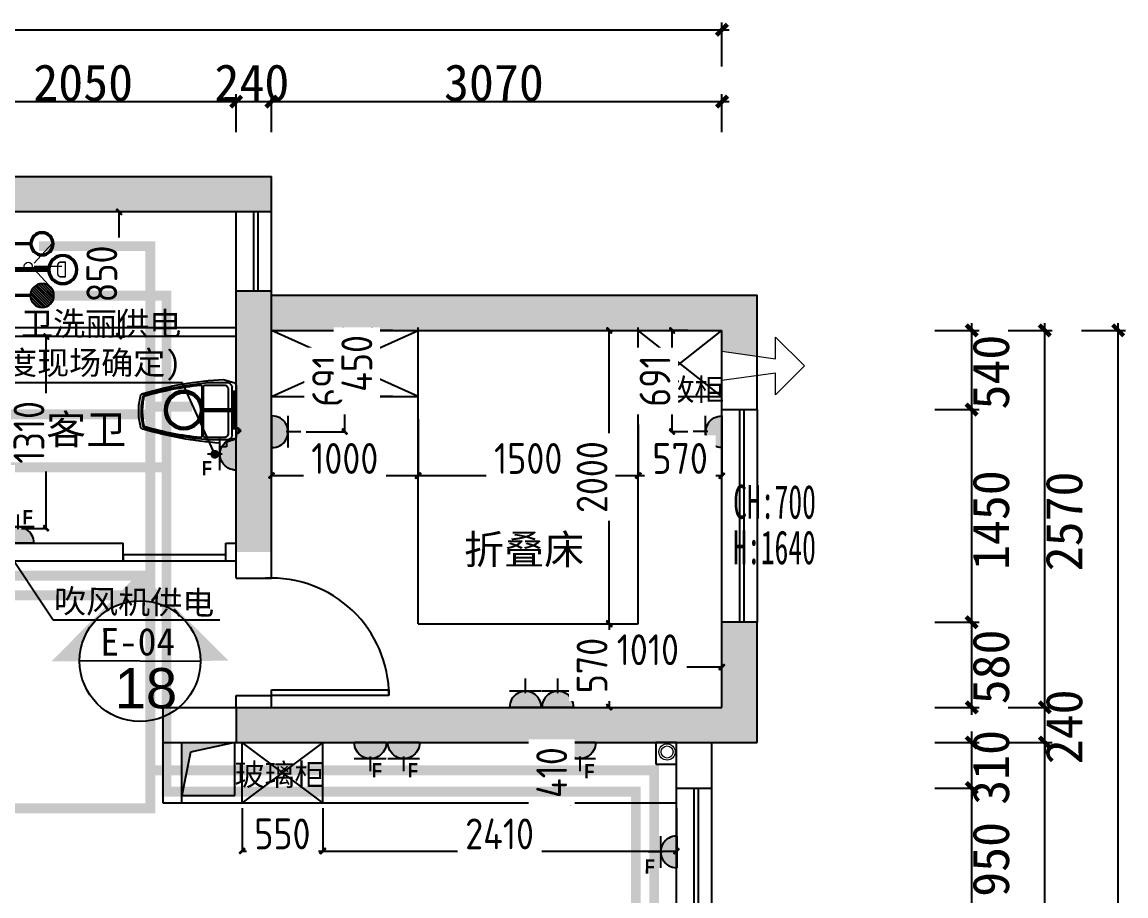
# Model space of a CAD drawing. Extents: x -74236 to 286982, y -14633 to 132816.
# Drawn here: x 123466 to 130988, y 110259 to 116217 of the extents above; entities that cross this region are included whole.
import ezdxf
from ezdxf.enums import TextEntityAlignment as Align

# ---------------------------------------------------------------- set-up
doc = ezdxf.new("R2010")
doc.units = 0
doc.header["$LTSCALE"] = 10
doc.header["$MEASUREMENT"] = 0
doc.header["$PDSIZE"] = 5
doc.linetypes.add('ACAD_ISO03W100', pattern=[30, 12, -18])
doc.linetypes.add('AUDIT_I_120326220249-0', pattern=[0.375, 0.25, -0.125])
for name, color, linetype in [('0内标注', 250, 'Continuous'), ('1活动家具', 4, 'Continuous'), ('4立面索引图', 2, 'Continuous'), ('8强弱电布置', 3, 'Continuous'), ('9给排水管线', 3, 'Continuous'), ('图框', 4, 'Continuous'), ('家具尺寸', 7, 'Continuous')]:
    doc.layers.add(name, color=color, linetype=linetype)
doc.layers.add('细线', color=251, linetype='Continuous', lineweight=9)
doc.styles.add('pw50', font='simhei.ttf', dxfattribs={"height": 100})
doc.styles.add('ROMANS', font='romans.shx', dxfattribs={"width": 0.7, "bigfont": 'hzdxf.shx'})
doc.styles.get("Standard").update_dxf_attribs({"font": 'gbenor.shx', "bigfont": 'gbcbig.shx'})
doc.styles.add('STYLE1', font='swisscbo.ttf')
doc.styles.add('仿宋', font='', dxfattribs={"width": 0.6, "height": 240})
doc.styles.add('宋体', font='')
doc.styles.get('仿宋').set_extended_font_data('SimSun')
doc.styles.get('宋体').set_extended_font_data('SimSun')
doc.dimstyles.new('TZ1-1', dxfattribs={"dimscale": 60, "dimtxt": 1.5, "dimasz": 1.5, "dimexe": 2, "dimexo": 1, "dimgap": 1, "dimtad": 1, "dimdec": 0, "dimrnd": 0.7, "dimzin": 0, "dimdsep": 46, "dimtxsty": 'ROMANS', "dimblk": 'ARCHTICK', "dimcen": 0, "dimdle": 2, "dimclrd": 250, "dimclre": 9, "dimclrt": 1, "dimadec": 0, "dimazin": 0, "dimtfac": 1, "dimtdec": 0, "dimtix": 1, "dimtmove": 2, "dimatfit": 3, "dimldrblk": 'DOT', "dimfxl": 1, "dimtolj": 1, "dimtzin": 0, "dimarcsym": 0})
doc.dimstyles.new('wl20', dxfattribs={"dimscale": 60, "dimtxt": 1.8, "dimasz": 0.03, "dimexe": 0, "dimexo": 0.625, "dimgap": 0.2, "dimtad": 1, "dimdec": 0, "dimrnd": 0.05, "dimdsep": 46, "dimtxsty": 'Standard', "dimblk": 'BZ', "dimcen": 0.06, "dimclrd": 127, "dimclre": 127, "dimclrt": 1, "dimadec": 0, "dimazin": 0, "dimtfac": 1, "dimtdec": 0, "dimtix": 1, "dimtmove": 2, "dimatfit": 3, "dimldrblk": 'jt', "dimfxl": 1, "dimtvp": 1, "dimtfill": 1, "dimtolj": 1, "dimtzin": 0, "dimarcsym": 0})

# ---------------------------------------------------------------- blocks, each defined once
blk = doc.blocks.new('_Dot')
at = {"color": 0, "linetype": 'ByBlock', "lineweight": -2}
blk.add_line((-0.5, 0), (-1, 0), dxfattribs=at)
at = {"color": 0, "linetype": 'ByBlock', "const_width": 0.5}
blk.add_lwpolyline([(-0.25, 0, 1), (0.25, 0, 1)], format="xyb", close=True, dxfattribs=at)
blk = doc.blocks.new('fdgfsz')
for points in [[(149582.2, 99117.6), (147172.2, 99117.6), (147172.2, 98877.6), (149342.2, 98877.6), (149582.2, 98877.6)], [(152892.2, 96077.6), (152652.2, 96077.6), (152652.2, 95497.6), (149342.2, 95497.6), (149342.2, 95257.6), (152892.2, 95257.6)], [(149332.2, 95257.6), (148972.2, 95257.6), (148972.2, 94897.6), (149030.8, 95191.8)]]:
    blk.add_hatch(color=8).paths.add_polyline_path(points)
h = blk.add_hatch(color=8)
h.paths.add_polyline_path([(149582.2, 98337.6), (149342.2, 98337.6), (149342.2, 96557.6), (149582.2, 96557.6)])
h.paths.add_polyline_path([(152892.2, 98307.6), (149582.2, 98307.6), (149582.2, 98067.6), (152652.2, 98067.6), (152652.2, 97925.2), (152892.2, 97891)])
at = {"color": 8}
for p, q in [((141832.2, 100117.6), (152702.2, 100117.6)), ((152652.2, 99867.6), (152652.2, 100167.6)), ((149342.2, 99419.9), (149342.2, 99677.7)), ((149342.2, 99419.9), (149342.2, 99677.7)), ((149582.2, 99419.9), (149582.2, 99677.7)), ((149582.2, 99419.9), (149582.2, 99677.7)), ((152652.2, 99419.9), (152652.2, 99677.7)), ((147242.2, 99627.7), (149392.2, 99627.7)), ((149342.2, 99627.7), (149267.2, 99627.7)), ((149342.2, 99627.7), (149582.2, 99627.7)), ((149532.2, 99627.7), (152702.2, 99627.7)), ((149582.2, 99627.7), (149657.2, 99627.7)), ((141642.2, 99117.6), (149582.2, 99117.6)), ((149582.2, 96377.6), (149582.2, 99117.6)), ((141882.2, 98877.6), (149342.2, 98877.6)), ((149342.2, 96377.6), (149342.2, 98877.6)), ((149342.2, 98877.6), (149582.2, 98877.6)), ((149462.2, 98337.6), (149462.2, 98877.6)), ((149492.2, 98337.6), (149492.2, 98877.6)), ((149342.2, 98337.6), (149582.2, 98337.6)), ((149582.2, 98307.6), (152892.2, 98307.6)), ((152892.2, 97527.6), (152892.2, 98307.6)), ((154353.7, 97477.6), (154353.7, 98117.6)), ((154852.2, 95447.6), (154852.2, 98117.6)), ((155352.2, 89647.6), (155352.2, 98117.6)), ((149582.2, 98067.6), (152652.2, 98067.6)), ((152652.2, 95497.6), (152652.2, 98067.6)), ((154103.7, 98067.6), (154403.7, 98067.6)), ((154602.2, 98067.6), (154902.2, 98067.6)), ((155102.2, 98067.6), (155402.2, 98067.6)), ((154353.7, 96027.6), (154353.7, 97577.6)), ((152652.2, 97527.6), (152892.2, 97527.6)), ((152772.2, 97527.6), (152772.2, 96077.6)), ((152802.2, 97527.6), (152802.2, 96077.6)), ((152892.2, 97527.6), (152892.2, 96077.6)), ((154103.7, 97527.6), (154403.7, 97527.6)), ((154103.7, 97527.6), (154403.7, 97527.6)), ((147542.2, 96617.6), (148572.2, 96617.6)), ((148572.2, 96497.6), (148572.2, 96617.6)), ((149272.2, 96497.6), (149272.2, 96617.6)), ((149272.2, 96617.6), (149342.2, 96617.6)), ((147682.2, 96497.6), (148572.2, 96497.6)), ((149272.2, 96497.6), (149342.2, 96497.6)), ((149342.2, 96377.6), (149582.2, 96377.6)), ((154353.7, 95447.6), (154353.7, 96127.6)), ((152892.2, 96077.6), (152652.2, 96077.6)), ((152892.2, 95257.6), (152892.2, 96077.6)), ((154103.7, 96077.6), (154403.7, 96077.6)), ((154103.7, 96077.6), (154403.7, 96077.6)), ((149342.2, 95577.6), (149582.2, 95577.6)), ((149342.2, 95497.6), (149342.2, 95577.6)), ((149582.2, 95497.6), (149582.2, 95577.6)), ((154852.2, 95497.6), (154852.2, 95572.6)), ((148842.2, 95497.6), (152652.2, 95497.6)), ((148842.2, 95497.6), (148842.2, 94847.6)), ((149342.2, 95497.6), (149342.2, 95257.6)), ((154103.7, 95497.6), (154403.7, 95497.6)), ((154602.2, 95497.6), (154902.2, 95497.6)), ((154602.2, 95497.6), (154902.2, 95497.6)), ((154852.2, 95257.6), (154852.2, 95497.6)), ((154353.7, 95257.6), (154353.7, 95332.6)), ((154852.2, 91247.6), (154852.2, 95307.6)), ((148842.2, 95257.6), (152892.2, 95257.6)), ((148972.2, 94847.6), (148972.2, 95257.6)), ((149332.2, 95257.6), (149030.8, 95191.8)), ((149332.2, 94897.6), (149332.2, 95257.6)), ((149382.2, 94847.6), (149382.2, 95257.6)), ((152342.2, 95257.6), (152202, 95257.6)), ((152202, 95257.6), (152202, 95110.8)), ((152342.2, 93197.6), (152342.2, 95257.6)), ((152342.2, 95110.8), (152342.2, 95257.6)), ((152582.2, 93197.6), (152582.2, 95257.6)), ((154103.7, 95257.6), (154403.7, 95257.6)), ((154353.7, 94947.6), (154353.7, 95257.6)), ((154602.2, 95257.6), (154902.2, 95257.6)), ((154602.2, 95257.6), (154902.2, 95257.6)), ((154852.2, 95257.6), (154852.2, 95182.6)), ((149030.8, 95191.8), (148972.2, 94897.6)), ((152202, 95110.8), (152342.2, 95110.8)), ((154353.7, 93947.6), (154353.7, 94997.6)), ((152342.2, 94947.6), (152582.2, 94947.6)), ((152462.2, 93997.6), (152462.2, 94947.6)), ((152492.2, 93997.6), (152492.2, 94947.6)), ((154103.7, 94947.6), (154403.7, 94947.6)), ((154103.7, 94947.6), (154403.7, 94947.6)), ((154353.7, 94947.6), (154353.7, 94872.6)), ((148842.2, 94847.6), (149382.2, 94847.6)), ((148972.2, 94897.6), (149332.2, 94897.6))]:
    blk.add_line(p, q, dxfattribs=at)
at = {"color": 8, "lineweight": 5}
for p, q in [((153017.5, 97873.2), (153017.5, 98021.2)), ((153017.5, 98021.2), (153213.6, 97825.2)), ((152652.2, 97925.2), (153017.5, 97873.2)), ((153213.6, 97825.2), (153017.5, 97629.2)), ((153017.5, 97777.2), (152652.2, 97725.2)), ((153017.5, 97629.2), (153017.5, 97777.2))]:
    blk.add_line(p, q, dxfattribs=at)
at = {"color": 8, "linetype": 'ByBlock', "const_width": 30}
for points in [[(152614.7, 100080.1), (152689.7, 100155.1)], [(149304.7, 99590.2), (149379.7, 99665.2)], [(149304.7, 99590.2), (149379.7, 99665.2)], [(149619.7, 99665.2), (149544.7, 99590.2)], [(149619.7, 99665.2), (149544.7, 99590.2)], [(152614.7, 99590.2), (152689.7, 99665.2)], [(154391.2, 98030.1), (154316.2, 98105.1)], [(154889.7, 98030.1), (154814.7, 98105.1)], [(155389.7, 98030.1), (155314.7, 98105.1)], [(154316.2, 97565.1), (154391.2, 97490.1)], [(154391.2, 97490.1), (154316.2, 97565.1)], [(154316.2, 96115.1), (154391.2, 96040.1)], [(154391.2, 96040.1), (154316.2, 96115.1)], [(154316.2, 95535.1), (154391.2, 95460.1)], [(154814.7, 95535.1), (154889.7, 95460.1)], [(154814.7, 95535.1), (154889.7, 95460.1)], [(154316.2, 95295.1), (154391.2, 95220.1)], [(154889.7, 95220.1), (154814.7, 95295.1)], [(154889.7, 95220.1), (154814.7, 95295.1)], [(154391.2, 94910.1), (154316.2, 94985.1)], [(154391.2, 94910.1), (154316.2, 94985.1)]]:
    blk.add_lwpolyline(points, dxfattribs=at)
at = {"color": 8, "lineweight": 5}
for radius in [55.6, 41.2]:
    blk.add_circle((152278.2, 95193.4), radius, dxfattribs=at)
at = {"layer": '1活动家具', "color": 8}
for p, q in [((147682.2, 98087.6), (149342.2, 98087.6)), ((150582.2, 96067.6), (150582.2, 98087.6)), ((152082.2, 96067.6), (152082.2, 98087.6)), ((147682.2, 98027.6), (149342.2, 98027.6)), ((150582.2, 97617.6), (149582.2, 98067.6)), ((149582.2, 97617.6), (150582.2, 98067.6)), ((152652.2, 97617.6), (152082.2, 98067.6)), ((152082.2, 97617.6), (152652.2, 98067.6)), ((149293.1, 97709.2), (149133.3, 97709.2)), ((149256.5, 97734), (149333, 97710.2)), ((149333, 97710.2), (149342.2, 97693.1)), ((149108.1, 97686.6), (149108.1, 97346.3)), ((149119.8, 97346), (149119.8, 97687)), ((149129.4, 97694.9), (149267.9, 97694.9)), ((149286.6, 97669.9), (149286.6, 97363.1)), ((149315.4, 97353.2), (149315.4, 97679.8)), ((149342.2, 97693.1), (149342.2, 97516.5)), ((149582.2, 97617.6), (150582.2, 97617.6)), ((152082.2, 97617.6), (152652.2, 97617.6)), ((148678.3, 97516.5), (148678.3, 97533.6)), ((148678.3, 97499.4), (148678.3, 97516.5)), ((149342.2, 97516.5), (149342.2, 97339.9)), ((149358.8, 97392.2), (149358.8, 97403.9)), ((149267.9, 97338.1), (149129.4, 97338.1)), ((149342.2, 97339.9), (149333, 97322.8)), ((149358.8, 97392.2), (149358.8, 97375.3)), ((149370.5, 97392.2), (149358.8, 97392.2)), ((149358.8, 97363.6), (149358.8, 97375.3)), ((149358.8, 97375.3), (149370.5, 97375.3)), ((149358.8, 97363.6), (149358.8, 97363.6)), ((149359.7, 97391.9), (149360.1, 97375.8)), ((149361.5, 97392), (149362.9, 97375.4)), ((149365.4, 97375.5), (149364.6, 97392.3)), ((149366.7, 97392.1), (149366.9, 97375.5)), ((149368.4, 97392.2), (149368.6, 97375.5)), ((149370.5, 97375.3), (149370.5, 97392.2)), ((149133.4, 97323.8), (149293.1, 97323.8)), ((149230.6, 97299.6), (149230.6, 97323.8)), ((149230.6, 97274), (149230.6, 97299.6)), ((149276.3, 97274), (149230.6, 97274)), ((149276.3, 97305.2), (149276.3, 97323.8)), ((149333, 97322.8), (149276.3, 97305.2)), ((149276.3, 97305.2), (149276.3, 97274)), ((149272.2, 96537.8), (148572.2, 96537.8)), ((148572.2, 96537.8), (148572.2, 96497.6)), ((149272.2, 96497.6), (149272.2, 96537.8)), ((148572.2, 96497.6), (149272.2, 96497.6)), ((150582.2, 96067.6), (152082.2, 96067.6)), ((149582.2, 95617.6), (150382.2, 95617.6)), ((149582.2, 95577.6), (149582.2, 95617.6)), ((150382.2, 95617.6), (150382.2, 95577.6)), ((150382.2, 95577.6), (149582.2, 95577.6)), ((149932.2, 94847.6), (149382.2, 95257.6)), ((149932.2, 95257.6), (149382.2, 94847.6)), ((149932.2, 94847.6), (149932.2, 95257.6)), ((149382.2, 94847.6), (152342.2, 94847.6))]:
    blk.add_line(p, q, dxfattribs=at)
blk.add_arc((149582.2, 95577.6), 801, 0, 92.86241, dxfattribs=at)
at = {"layer": '1活动家具', "color": 8, "extrusion": (0, 0, -1)}
for centre, major_axis, start_param, end_param in [((149394.9, 95319.1), (-2386.9, -391.6), 1.44464, 1.676182), ((149380.3, 95273.3), (-1731.3, 1731.3), 0.511868, 0.684338), ((149270.7, 97669.1), (-32.5, 32.5), 1.295415, 2.120678), ((149124.5, 97514), (-315.8, -315.8), 0.829413, 1.044811), ((148712.4, 97614.6), (-17, 17), -0.166727, 0.516829), ((148724.2, 97614.7), (-11.9, -11.9), 0.99502, 2.036929), ((149365.7, 95274.8), (-1721.6, -1721.6), 2.088364, 2.246368), ((149099.8, 97686.6), (-5.87, 5.87), 0.669789, 2.356194), ((149129.4, 97685.2), (-6.91, 6.91), -0.594301, 0.785398), ((149262.5, 97671.4), (-17.1, -17.1), 2.580648, 3.989383), ((149158, 97517.1), (-326.3, -326.3), 0.784045, 1.006308), ((149158, 97517.1), (-320.4, 320.4), -0.786776, -0.564368), ((148724.2, 97614.7), (-5.99, 5.99), -0.580396, 0.447488), ((149124.5, 97519), (-315.8, 315.8), -1.044811, -0.829413), ((149158, 97515.9), (-326.3, 326.3), -1.006308, -0.784045), ((149158, 97515.9), (-320.4, 320.4), -1.006428, -0.78402), ((148712.4, 97418.4), (-17, 17), 4.19556, 4.879116), ((148724.2, 97418.3), (-11.9, -11.9), 5.82314, 6.858961), ((148724.2, 97418.3), (-5.99, -5.99), 5.835697, 6.863581), ((149290.9, 99288.1), (-1393.4, -1393.4), 5.577814, 5.792339), ((149275.8, 99286.8), (-1907.8, 434.7), 4.578844, 4.775635), ((149357.9, 97385.8), (-12.8, -12.8), 1.308588, 2.40594), ((149399.5, 99712.4), (-1710.3, -1710.3), 5.567663, 5.788575), ((149099.8, 97346.3), (-5.87, 5.87), 2.356194, 4.024956), ((149129.4, 97347.9), (-6.91, 6.91), 3.926991, 5.30669), ((149262.5, 97361.6), (-17.1, 17.1), 2.293802, 3.702538), ((149270.7, 97363.9), (-32.5, 32.5), 2.591711, 3.416974), ((149357.9, 97381.7), (-12.8, 12.8), 3.877245, 4.974598)]:
    blk.add_ellipse(centre, major_axis=major_axis, ratio=1, start_param=start_param, end_param=end_param, dxfattribs=at)
at = {"layer": '细线', "color": 8}
for p, q in [((147965.2, 98525.4), (148089, 98659.8)), ((147965.2, 98505.5), (148155.3, 98505.5)), ((147965.2, 98485.2), (148089.2, 98350.9))]:
    blk.add_line(p, q, dxfattribs=at)
blk.add_circle((147925.7, 98505.5), 27, dxfattribs=at)
at = {"color": 8, "style": '宋体'}
for s, p in [('2050', (147959.7, 99632.7)), ('240', (149194.1, 99632.7)), ('3070', (150758.3, 99632.7))]:
    blk.add_text(s, height=250, dxfattribs=at).set_placement(p)
for s, p in [('540', (154608.7, 97528.1)), ('1450', (154608.7, 96433.9)), ('2570', (155107.2, 96425.1)), ('580', (154608.7, 95518.1)), ('240', (155107.2, 95109.5)), ('310', (154608.7, 94833.1)), ('950', (154608.7, 94205.9))]:
    blk.add_text(s, height=250, rotation=90, dxfattribs=at).set_placement(p)
at = {"layer": '0内标注', "color": 8, "style": '仿宋', "width": 0.6}
for s, p in [('CH:700', (152728.4, 96784)), ('H:1640', (152728.4, 96473.7))]:
    blk.add_text(s, height=230.4, dxfattribs=at).set_placement(p)
at = {"layer": '1活动家具', "color": 8, "style": 'pw50'}
for s, height, p in [('开放柜', 150, (152056.1, 97589.6)), ('客卫', 200, (148047.4, 97291.8)), ('折叠床', 200, (150894.7, 96474.1)), ('玻璃柜', 150, (149331.1, 94963.6))]:
    blk.add_text(s, height=height, dxfattribs=at).set_placement(p)
blk = doc.blocks.new('wsreyhurj')
at = {"layer": '8强弱电布置'}
blk.add_hatch(color=256, dxfattribs=at).paths.add_polyline_path([(3424, -572419), (3100, -572419, -1.018497)])
for p, q in [((3261, -572279), (3261, -572129)), ((3424, -572256), (3098, -572256)), ((3424, -572423), (3100, -572423))]:
    blk.add_line(p, q, dxfattribs=at)
blk.add_arc((3262, -572420), 162, 358.95, 181.05, dxfattribs=at)
blk = doc.blocks.new('BZ')
at = {"layer": '图框', "linetype": 'Continuous'}
blk.add_hatch(color=2, dxfattribs=at).paths.add_polyline_path([(9.6, 6.5), (6.6, 9.4), (-10.5, -7.5), (-7.4, -10.7)])
blk.add_lwpolyline([(-7.4, -10.7), (9.6, 6.5), (6.6, 9.4), (-10.5, -7.5), (-7.4, -10.7)], dxfattribs=at)
blk = doc.blocks.new('*D486')
at = {"layer": '8强弱电布置', "color": 127, "lineweight": -2, "transparency": 16777216}
for p, q in [((125402.4, 114114.6), (125665, 114114.6)), ((125665, 113425.9), (125665, 114112.8)), ((125402.4, 113424.1), (125665, 113424.1))]:
    blk.add_line(p, q, dxfattribs=at)
at = {"layer": 'Defpoints', "color": 0, "transparency": 16777216}
for p in [(125364.9, 114114.6), (125665, 114114.6), (125364.9, 113424.1)]:
    blk.add_point(p, dxfattribs=at)
at = {"layer": '8强弱电布置', "color": 127, "lineweight": -2, "transparency": 16777216, "xscale": 1.8, "yscale": 1.8, "zscale": 1.8}
for p, rotation in [((125665, 114114.6), 90), ((125665, 113424.1), 270)]:
    blk.add_blockref('BZ', p, dxfattribs=dict(at, rotation=rotation))
at = {"layer": '8强弱电布置', "color": 1, "transparency": 16777216, "insert": (125548, 113769.4), "char_height": 210, "attachment_point": 5, "rotation": 90, "bg_fill": 3, "box_fill_scale": 1.25, "bg_fill_color": 256, "bg_fill_true_color": 13158600, "bg_fill_transparency": 0}
blk.add_mtext('\\A1;691', dxfattribs=at)
blk = doc.blocks.new('jt')
at = {"layer": '图框', "linetype": 'Continuous'}
blk.add_hatch(color=2, dxfattribs=at).paths.add_polyline_path([(-22, 17.7), (-16.7, 22.2), (0, 0), (-16.7, -22), (-22, -17.6), (-5.7, 0)])
blk.add_lwpolyline([(-22, 17.7), (-16.7, 22.2), (0, 0), (-16.7, -22), (-22, -17.6), (-5.7, 0), (-22, 17.7)], dxfattribs=at)
blk = doc.blocks.new('*D487')
at = {"layer": '8强弱电布置', "color": 127, "lineweight": -2, "transparency": 16777216}
for p, q in [((127225.3, 111693.2), (127225.3, 111820.3)), ((127227.1, 111820.3), (128233.2, 111820.3)), ((128235, 111693.2), (128235, 111820.3))]:
    blk.add_line(p, q, dxfattribs=at)
at = {"layer": 'Defpoints', "color": 0, "transparency": 16777216}
for p in [(128235, 111820.3), (127225.3, 111655.7), (128235, 111655.7)]:
    blk.add_point(p, dxfattribs=at)
at = {"layer": '8强弱电布置', "color": 127, "lineweight": -2, "transparency": 16777216, "xscale": 1.8, "yscale": 1.8, "zscale": 1.8, "rotation": 180}
blk.add_blockref('BZ', (127225.3, 111820.3), dxfattribs=at)
at = {"layer": '8强弱电布置', "color": 127, "lineweight": -2, "transparency": 16777216, "xscale": 1.8, "yscale": 1.8, "zscale": 1.8}
blk.add_blockref('BZ', (128235, 111820.3), dxfattribs=at)
at = {"layer": '8强弱电布置', "color": 1, "transparency": 16777216, "insert": (127730.2, 111937.3), "char_height": 210, "attachment_point": 5, "bg_fill": 3, "box_fill_scale": 1.25, "bg_fill_color": 256, "bg_fill_true_color": 13158600, "bg_fill_transparency": 0}
blk.add_mtext('\\A1;1010', dxfattribs=at)
blk = doc.blocks.new('*D488')
at = {"layer": '8强弱电布置', "color": 127, "lineweight": -2, "transparency": 16777216}
for p, q in [((128001.9, 114114.6), (127895.7, 114114.6)), ((127895.7, 113425.9), (127895.7, 114112.8)), ((128001.9, 113424.1), (127895.7, 113424.1))]:
    blk.add_line(p, q, dxfattribs=at)
at = {"layer": 'Defpoints', "color": 0, "transparency": 16777216}
for p in [(127895.7, 114114.6), (128039.4, 114114.6), (128039.4, 113424.1)]:
    blk.add_point(p, dxfattribs=at)
at = {"layer": '8强弱电布置', "color": 127, "lineweight": -2, "transparency": 16777216, "xscale": 1.8, "yscale": 1.8, "zscale": 1.8}
for p, rotation in [((127895.7, 114114.6), 90), ((127895.7, 113424.1), 270)]:
    blk.add_blockref('BZ', p, dxfattribs=dict(at, rotation=rotation))
at = {"layer": '8强弱电布置', "color": 1, "transparency": 16777216, "insert": (127778.7, 113769.4), "char_height": 210, "attachment_point": 5, "rotation": 90, "bg_fill": 3, "box_fill_scale": 1.25, "bg_fill_color": 256, "bg_fill_true_color": 13158600, "bg_fill_transparency": 0}
blk.add_mtext('\\A1;691', dxfattribs=at)
blk = doc.blocks.new('fghjk')
at = {"layer": '9给排水管线', "color": 8}
for p, q in [((60035.8, -550976.5), (60095.2, -550917.1)), ((60035.8, -550964.6), (60083.4, -550917.1)), ((60037.9, -550986.3), (60105.1, -550919.1)), ((60040.4, -550948.2), (60067, -550921.6)), ((60041.3, -550994.8), (60113.6, -550922.5)), ((60045.8, -551002.2), (60120.9, -550927)), ((60051.3, -551008.6), (60127.3, -550932.5)), ((60057.7, -551014), (60132.8, -550938.9)), ((60065.1, -551018.5), (60137.3, -550946.3)), ((60073.6, -551021.9), (60140.7, -550954.8)), ((59867.5, -550967.1), (59867.5, -551209.2)), ((59951.5, -550970.5), (59951.5, -551205.8)), ((60083.4, -551024), (60142.7, -550964.6)), ((60095.3, -551024), (60142.7, -550976.5)), ((60111.8, -551019.4), (60138.1, -550993)), ((60116.3, -551084.8), (59870.8, -551084.8)), ((60116.2, -551088.2), (59870.8, -551088.2)), ((60116.3, -551091.5), (59870.8, -551091.5))]:
    blk.add_line(p, q, dxfattribs=at)
at = {"layer": '9给排水管线'}
for p, q in [((59864.1, -550967.1), (59864.1, -551209.2)), ((59870.8, -550967.1), (59870.8, -551209.2)), ((59948.1, -550967.1), (59948.1, -551209.2)), ((60035.5, -550967.1), (59948.1, -550967.1)), ((60035.5, -550970.5), (59951.5, -550970.5)), ((59954.8, -550973.9), (59954.8, -551202.4)), ((60035.5, -550973.9), (59954.8, -550973.9)), ((60116.5, -551081.4), (59870.8, -551081.4)), ((60116.5, -551094.9), (59870.8, -551094.9)), ((60035.5, -551209.2), (59948.1, -551209.2)), ((60035.5, -551205.8), (59951.5, -551205.8)), ((60035.5, -551202.4), (59954.8, -551202.4))]:
    blk.add_line(p, q, dxfattribs=at)
for centre, radius in [((60089.3, -550970.5), 53.8), ((60183.4, -551088.2), 67.2), ((60089.3, -551205.8), 53.8)]:
    blk.add_circle(centre, radius, dxfattribs=at)
at = {"layer": '9给排水管线', "color": 8}
for centre, radius in [((60183.4, -551088.2), 63.9), ((60183.4, -551088.2), 60.5), ((60089.3, -551205.8), 50.4), ((60089.3, -551205.8), 47.1)]:
    blk.add_circle(centre, radius, dxfattribs=at)
at = {"layer": '9给排水管线', "color": 8, "text_generation_flag": 4}
blk.add_text('D', height=73.9, rotation=180, dxfattribs=at).set_placement((60177.5, -551088.9), align=Align.MIDDLE_CENTER)
blk = doc.blocks.new('*D572')
at = {"layer": 'Defpoints', "color": 0, "transparency": 16777216}
for p in [(123424.6, 114074.6), (123630.3, 114074.6), (123424.6, 112764.6)]:
    blk.add_point(p, dxfattribs=at)
at = {"layer": '家具尺寸', "color": 127, "lineweight": -2, "transparency": 16777216}
for p, q in [((123462.1, 114074.6), (123630.3, 114074.6)), ((123630.3, 112766.4), (123630.3, 114072.8)), ((123462.1, 112764.6), (123630.3, 112764.6))]:
    blk.add_line(p, q, dxfattribs=at)
at = {"layer": '家具尺寸', "color": 127, "lineweight": -2, "transparency": 16777216, "xscale": 1.8, "yscale": 1.8, "zscale": 1.8}
for p, rotation in [((123630.3, 114074.6), 90), ((123630.3, 112764.6), 270)]:
    blk.add_blockref('BZ', p, dxfattribs=dict(at, rotation=rotation))
at = {"layer": '家具尺寸', "color": 1, "transparency": 16777216, "insert": (123513.3, 113419.6), "char_height": 210, "attachment_point": 5, "rotation": 90, "bg_fill": 3, "box_fill_scale": 1.25, "bg_fill_color": 256, "bg_fill_true_color": 13158600, "bg_fill_transparency": 0}
blk.add_mtext('\\A1;1310', dxfattribs=at)
blk = doc.blocks.new('*D574')
at = {"layer": 'Defpoints', "color": 0, "transparency": 16777216}
for p in [(123930.6, 114924.6), (124126.9, 114924.6), (123930.6, 114074.6)]:
    blk.add_point(p, dxfattribs=at)
at = {"layer": '家具尺寸', "color": 127, "lineweight": -2, "transparency": 16777216}
for p, q in [((123968.1, 114924.6), (124126.9, 114924.6)), ((124126.9, 114076.4), (124126.9, 114922.8)), ((123968.1, 114074.6), (124126.9, 114074.6))]:
    blk.add_line(p, q, dxfattribs=at)
at = {"layer": '家具尺寸', "color": 127, "lineweight": -2, "transparency": 16777216, "xscale": 1.8, "yscale": 1.8, "zscale": 1.8}
for p, rotation in [((124126.9, 114924.6), 90), ((124126.9, 114074.6), 270)]:
    blk.add_blockref('BZ', p, dxfattribs=dict(at, rotation=rotation))
at = {"layer": '家具尺寸', "color": 1, "transparency": 16777216, "insert": (124009.9, 114499.6), "char_height": 210, "attachment_point": 5, "rotation": 90, "bg_fill": 3, "box_fill_scale": 1.25, "bg_fill_color": 256, "bg_fill_true_color": 13158600, "bg_fill_transparency": 0}
blk.add_mtext('\\A1;850', dxfattribs=at)
blk = doc.blocks.new('*D575')
at = {"layer": 'Defpoints', "color": 0, "transparency": 16777216}
for p in [(124965, 110894.6), (125515, 110894.6)]:
    blk.add_point(p, dxfattribs=at)
at = {"layer": '家具尺寸', "color": 127, "lineweight": -2, "transparency": 16777216}
for p, q in [((124965, 110857.1), (124965, 110564.8)), ((125515, 110857.1), (125515, 110564.8)), ((124966.8, 110564.8), (125513.2, 110564.8))]:
    blk.add_line(p, q, dxfattribs=at)
at = {"layer": '家具尺寸', "color": 127, "lineweight": -2, "transparency": 16777216, "xscale": 1.8, "yscale": 1.8, "zscale": 1.8, "rotation": 180}
blk.add_blockref('BZ', (124965, 110564.8), dxfattribs=at)
at = {"layer": '家具尺寸', "color": 127, "lineweight": -2, "transparency": 16777216, "xscale": 1.8, "yscale": 1.8, "zscale": 1.8}
blk.add_blockref('BZ', (125515, 110564.8), dxfattribs=at)
at = {"layer": '家具尺寸', "color": 1, "transparency": 16777216, "insert": (125240, 110681.8), "char_height": 210, "attachment_point": 5, "bg_fill": 3, "box_fill_scale": 1.25, "bg_fill_color": 256, "bg_fill_true_color": 13158600, "bg_fill_transparency": 0}
blk.add_mtext('\\A1;550', dxfattribs=at)
at = {"layer": 'Defpoints', "color": 0, "transparency": 16777216}
blk.add_point((125515, 110564.8), dxfattribs=at)
blk = doc.blocks.new('*D576')
at = {"layer": 'Defpoints', "color": 0, "transparency": 16777216}
for p in [(125515, 110894.6), (127925, 110894.6), (127925, 110564.8)]:
    blk.add_point(p, dxfattribs=at)
at = {"layer": '家具尺寸', "color": 127, "lineweight": -2, "transparency": 16777216}
for p, q in [((125515, 110857.1), (125515, 110564.8)), ((127925, 110857.1), (127925, 110564.8)), ((125516.8, 110564.8), (127923.2, 110564.8))]:
    blk.add_line(p, q, dxfattribs=at)
at = {"layer": '家具尺寸', "color": 127, "lineweight": -2, "transparency": 16777216, "xscale": 1.8, "yscale": 1.8, "zscale": 1.8, "rotation": 180}
blk.add_blockref('BZ', (125515, 110564.8), dxfattribs=at)
at = {"layer": '家具尺寸', "color": 127, "lineweight": -2, "transparency": 16777216, "xscale": 1.8, "yscale": 1.8, "zscale": 1.8}
blk.add_blockref('BZ', (127925, 110564.8), dxfattribs=at)
at = {"layer": '家具尺寸', "color": 1, "transparency": 16777216, "insert": (126720, 110681.8), "char_height": 210, "attachment_point": 5, "bg_fill": 3, "box_fill_scale": 1.25, "bg_fill_color": 256, "bg_fill_true_color": 13158600, "bg_fill_transparency": 0}
blk.add_mtext('\\A1;2410', dxfattribs=at)
blk = doc.blocks.new('*D577')
at = {"layer": '家具尺寸', "color": 127, "lineweight": -2, "transparency": 16777216}
for p, q in [((127027.4, 111304.6), (127191.9, 111304.6)), ((127191.9, 110896.4), (127191.9, 111302.8)), ((127027.4, 110894.6), (127191.9, 110894.6))]:
    blk.add_line(p, q, dxfattribs=at)
at = {"layer": '家具尺寸', "color": 127, "lineweight": -2, "transparency": 16777216, "xscale": 1.8, "yscale": 1.8, "zscale": 1.8}
for p, rotation in [((127191.9, 111304.6), 90), ((127191.9, 110894.6), 270)]:
    blk.add_blockref('BZ', p, dxfattribs=dict(at, rotation=rotation))
at = {"layer": '家具尺寸', "color": 1, "transparency": 16777216, "insert": (127074.9, 111099.6), "char_height": 210, "attachment_point": 5, "rotation": 90, "bg_fill": 3, "box_fill_scale": 1.25, "bg_fill_color": 256, "bg_fill_true_color": 13158600, "bg_fill_transparency": 0}
blk.add_mtext('\\A1;410', dxfattribs=at)
at = {"layer": 'Defpoints', "color": 0, "transparency": 16777216}
for p in [(126989.9, 111304.6), (127191.9, 111304.6), (126989.9, 110894.6)]:
    blk.add_point(p, dxfattribs=at)
blk = doc.blocks.new('*D602')
at = {"layer": 'Defpoints', "color": 0, "transparency": 16777216}
for p in [(125165, 113548), (126165, 113548), (126165, 113124.6)]:
    blk.add_point(p, dxfattribs=at)
at = {"layer": '家具尺寸', "color": 127, "lineweight": -2, "transparency": 16777216}
for p, q in [((125165, 113510.5), (125165, 113124.6)), ((126165, 113510.5), (126165, 113124.6)), ((125166.8, 113124.6), (126163.2, 113124.6))]:
    blk.add_line(p, q, dxfattribs=at)
at = {"layer": '家具尺寸', "color": 127, "lineweight": -2, "transparency": 16777216, "xscale": 1.8, "yscale": 1.8, "zscale": 1.8, "rotation": 180}
blk.add_blockref('BZ', (125165, 113124.6), dxfattribs=at)
at = {"layer": '家具尺寸', "color": 127, "lineweight": -2, "transparency": 16777216, "xscale": 1.8, "yscale": 1.8, "zscale": 1.8}
blk.add_blockref('BZ', (126165, 113124.6), dxfattribs=at)
at = {"layer": '家具尺寸', "color": 1, "transparency": 16777216, "insert": (125665, 113241.6), "char_height": 210, "attachment_point": 5, "bg_fill": 3, "box_fill_scale": 1.25, "bg_fill_color": 256, "bg_fill_true_color": 13158600, "bg_fill_transparency": 0}
blk.add_mtext('\\A1;1000', dxfattribs=at)
blk = doc.blocks.new('*D603')
at = {"layer": 'Defpoints', "color": 0, "transparency": 16777216}
for p in [(126165, 113510.5), (127665, 113510.5), (127665, 113124.6)]:
    blk.add_point(p, dxfattribs=at)
at = {"layer": '家具尺寸', "color": 127, "lineweight": -2, "transparency": 16777216}
for p, q in [((126165, 113473), (126165, 113124.6)), ((127665, 113473), (127665, 113124.6)), ((126166.8, 113124.6), (127663.2, 113124.6))]:
    blk.add_line(p, q, dxfattribs=at)
at = {"layer": '家具尺寸', "color": 127, "lineweight": -2, "transparency": 16777216, "xscale": 1.8, "yscale": 1.8, "zscale": 1.8, "rotation": 180}
blk.add_blockref('BZ', (126165, 113124.6), dxfattribs=at)
at = {"layer": '家具尺寸', "color": 127, "lineweight": -2, "transparency": 16777216, "xscale": 1.8, "yscale": 1.8, "zscale": 1.8}
blk.add_blockref('BZ', (127665, 113124.6), dxfattribs=at)
at = {"layer": '家具尺寸', "color": 1, "transparency": 16777216, "insert": (126915, 113241.6), "char_height": 210, "attachment_point": 5, "bg_fill": 3, "box_fill_scale": 1.25, "bg_fill_color": 256, "bg_fill_true_color": 13158600, "bg_fill_transparency": 0}
blk.add_mtext('\\A1;1500', dxfattribs=at)
blk = doc.blocks.new('*D604')
at = {"layer": 'Defpoints', "color": 0, "transparency": 16777216}
for p in [(127665, 113473), (128235, 113473), (128235, 113124.6)]:
    blk.add_point(p, dxfattribs=at)
at = {"layer": '家具尺寸', "color": 127, "lineweight": -2, "transparency": 16777216}
for p, q in [((127665, 113435.5), (127665, 113124.6)), ((128235, 113435.5), (128235, 113124.6)), ((127666.8, 113124.6), (128233.2, 113124.6))]:
    blk.add_line(p, q, dxfattribs=at)
at = {"layer": '家具尺寸', "color": 127, "lineweight": -2, "transparency": 16777216, "xscale": 1.8, "yscale": 1.8, "zscale": 1.8, "rotation": 180}
blk.add_blockref('BZ', (127665, 113124.6), dxfattribs=at)
at = {"layer": '家具尺寸', "color": 127, "lineweight": -2, "transparency": 16777216, "xscale": 1.8, "yscale": 1.8, "zscale": 1.8}
blk.add_blockref('BZ', (128235, 113124.6), dxfattribs=at)
at = {"layer": '家具尺寸', "color": 1, "transparency": 16777216, "insert": (127950, 113241.6), "char_height": 210, "attachment_point": 5, "bg_fill": 3, "box_fill_scale": 1.25, "bg_fill_color": 256, "bg_fill_true_color": 13158600, "bg_fill_transparency": 0}
blk.add_mtext('\\A1;570', dxfattribs=at)
blk = doc.blocks.new('*D605')
at = {"layer": 'Defpoints', "color": 0, "transparency": 16777216}
for p in [(126030.6, 114114.6), (126030.6, 113664.6)]:
    blk.add_point(p, dxfattribs=at)
at = {"layer": '家具尺寸', "color": 127, "lineweight": -2, "transparency": 16777216}
for p, q in [((125993.1, 114114.6), (125864.2, 114114.6)), ((125864.2, 113666.4), (125864.2, 114112.8)), ((125993.1, 113664.6), (125864.2, 113664.6))]:
    blk.add_line(p, q, dxfattribs=at)
at = {"layer": '家具尺寸', "color": 127, "lineweight": -2, "transparency": 16777216, "xscale": 1.8, "yscale": 1.8, "zscale": 1.8}
for p, rotation in [((125864.2, 114114.6), 90), ((125864.2, 113664.6), 270)]:
    blk.add_blockref('BZ', p, dxfattribs=dict(at, rotation=rotation))
at = {"layer": '家具尺寸', "color": 1, "transparency": 16777216, "insert": (125747.2, 113889.6), "char_height": 210, "attachment_point": 5, "rotation": 90, "bg_fill": 3, "box_fill_scale": 1.25, "bg_fill_color": 256, "bg_fill_true_color": 13158600, "bg_fill_transparency": 0}
blk.add_mtext('\\A1;450', dxfattribs=at)
at = {"layer": 'Defpoints', "color": 0, "transparency": 16777216}
blk.add_point((125864.2, 114114.6), dxfattribs=at)
blk = doc.blocks.new('*D606')
at = {"layer": 'Defpoints', "color": 0, "transparency": 16777216}
for p in [(126915, 114114.6), (127467, 114114.6), (126915, 112114.6)]:
    blk.add_point(p, dxfattribs=at)
at = {"layer": '家具尺寸', "color": 127, "lineweight": -2, "transparency": 16777216}
for p, q in [((126952.5, 114114.6), (127467, 114114.6)), ((127467, 112116.4), (127467, 114112.8)), ((126952.5, 112114.6), (127467, 112114.6))]:
    blk.add_line(p, q, dxfattribs=at)
at = {"layer": '家具尺寸', "color": 127, "lineweight": -2, "transparency": 16777216, "xscale": 1.8, "yscale": 1.8, "zscale": 1.8}
for p, rotation in [((127467, 114114.6), 90), ((127467, 112114.6), 270)]:
    blk.add_blockref('BZ', p, dxfattribs=dict(at, rotation=rotation))
at = {"layer": '家具尺寸', "color": 1, "transparency": 16777216, "insert": (127350, 113114.6), "char_height": 210, "attachment_point": 5, "rotation": 90, "bg_fill": 3, "box_fill_scale": 1.25, "bg_fill_color": 256, "bg_fill_true_color": 13158600, "bg_fill_transparency": 0}
blk.add_mtext('\\A1;2000', dxfattribs=at)
blk = doc.blocks.new('*D607')
at = {"layer": 'Defpoints', "color": 0, "transparency": 16777216}
for p in [(127209.8, 112114.6), (127209.8, 111544.6), (127467, 111544.6)]:
    blk.add_point(p, dxfattribs=at)
at = {"layer": '家具尺寸', "color": 127, "lineweight": -2, "transparency": 16777216}
for p, q in [((127247.3, 112114.6), (127467, 112114.6)), ((127467, 112112.8), (127467, 111546.4)), ((127247.3, 111544.6), (127467, 111544.6))]:
    blk.add_line(p, q, dxfattribs=at)
at = {"layer": '家具尺寸', "color": 127, "lineweight": -2, "transparency": 16777216, "xscale": 1.8, "yscale": 1.8, "zscale": 1.8}
for p, rotation in [((127467, 112114.6), 90), ((127467, 111544.6), 270)]:
    blk.add_blockref('BZ', p, dxfattribs=dict(at, rotation=rotation))
at = {"layer": '家具尺寸', "color": 1, "transparency": 16777216, "insert": (127350, 111829.6), "char_height": 210, "attachment_point": 5, "rotation": 90, "bg_fill": 3, "box_fill_scale": 1.25, "bg_fill_color": 256, "bg_fill_true_color": 13158600, "bg_fill_transparency": 0}
blk.add_mtext('\\A1;570', dxfattribs=at)
blk = doc.blocks.new('tghyt')
at = {"layer": '9给排水管线'}
for p, q in [((61296.7, -550935.4), (61296.7, -551112.2)), ((61302.2, -550935.4), (61302.2, -551112.2)), ((61307.7, -550935.4), (61307.7, -551112.2)), ((61158.6, -551018.3), (61296.7, -551018.3)), ((61158.6, -551023.8), (61296.7, -551023.8)), ((61158.6, -551029.3), (61296.7, -551029.3))]:
    blk.add_line(p, q, dxfattribs=at)
for radius in [88.4, 82.9, 77.3]:
    blk.add_circle((61070.2, -551023.8), radius, dxfattribs=at)

msp = doc.modelspace()

# ---------------------------------------------------------------- hatches: boundary and pattern name
at = {"layer": '4立面索引图'}
msp.add_hatch(color=3, dxfattribs=at).paths.add_polyline_path([(124267.8, 112464), (124874, 111862.2), (124681.8, 111861.5, 1), (123858.2, 111858.5), (123666, 111857.8)])

# ---------------------------------------------------------------- linework, layer by layer
at = {"layer": '4立面索引图', "color": 3}
msp.add_line((124681.8, 111857.5), (123858.2, 111862.5), dxfattribs=at)
msp.add_circle((124270, 111860), 411.8, dxfattribs=at)
at = {"layer": '9给排水管线', "const_width": 67.5}
for points in [[(124623.3, 113595), (124344, 113595)], [(124339.9, 111115), (124339.9, 110855.8), (117771.9, 110855.8)]]:
    msp.add_lwpolyline(points, dxfattribs=at)
at = {"layer": '9给排水管线', "linetype": 'ACAD_ISO03W100', "ltscale": 0.006, "const_width": 67.5}
msp.add_lwpolyline([(124443.8, 112307.9), (121726.5, 112307.9), (121726.5, 112656.3), (121266.5, 112656.3)], dxfattribs=at)

# ---------------------------------------------------------------- block references
at = {"color": 253}
msp.add_blockref('fdgfsz', (-24417.2, 16047), dxfattribs=at)
at = {"layer": '8强弱电布置', "yscale": 0.6666666666023958, "zscale": 0.6666666666023958}
for p, xscale, rotation in [((506784.4, 115598.4), 0.6666666666023958, 270), ((-253380, 115598.4), -0.6666666666023958, 90), ((-256690, 115444.6), -0.6666666666023958, 90), ((123664.4, -270310.5), -0.6666666666023958, 180), ((123892, -270310.5), -0.6666666666023958, 180), ((124864.1, -270310.5), -0.6666666666023958, 180), ((125091.6, -270310.5), -0.6666666666023958, 180), ((-253688.1, 108384.4), 0.6666666666023958, 89.99999999999702)]:
    msp.add_blockref('wsreyhurj', p, dxfattribs=dict(at, xscale=xscale, rotation=rotation))
at = {"layer": '8强弱电布置', "xscale": 0.6666666666023958, "yscale": 0.6666666666023958, "zscale": 0.6666666666023958}
for p in [(121264.8, 494279.7), (124721.4, 493159.7), (124942.6, 493159.7)]:
    msp.add_blockref('wsreyhurj', p, dxfattribs=at)
at = {"layer": '9给排水管线', "linetype": 'AUDIT_I_120326220249-0', "ltscale": 10, "xscale": -1.5, "yscale": 1.5, "zscale": 1.5, "rotation": 180.1195757747607}
msp.add_blockref('fghjk', (35193.9, -712289.7), dxfattribs=at)
at = {"layer": '9给排水管线', "xscale": -1.5, "yscale": 1.5, "zscale": 1.5, "rotation": 180}
msp.add_blockref('tghyt', (32963.5, -712963.9), dxfattribs=at)

# ---------------------------------------------------------------- texts
at = {"layer": '4立面索引图', "color": 2, "attachment_point": 7, "rotation": 0.20734, "style": 'pw50'}
for s, insert, char_height, width in [('E-04', (123999.7, 111894.4), 187.2, 793.52), ('{\\fArial|b0|i0|c0|p32;18}', (124096.9, 111533), 274.56, 353.196)]:
    msp.add_mtext(s, dxfattribs=dict(at, insert=insert, char_height=char_height, width=width))
at = {"layer": '8强弱电布置', "style": 'STYLE1'}
for p in [(124725.6, 113175.1), (123504.7, 112841.5), (125884, 111115.7), (126129.3, 111115.7), (127097.7, 111104.3), (127331.8, 111109.5), (127743.4, 110459.9)]:
    msp.add_text('F', height=98.5, rotation=359.63464, dxfattribs=at).set_placement(p, align=Align.MIDDLE_CENTER)
at = {"layer": '8强弱电布置', "color": 1, "insert": (124550.5, 113771.4), "char_height": 160, "width": 2303.815, "attachment_point": 9, "style": 'pw50'}
msp.add_mtext('卫洗丽供电\\P（具体高度现场确定)', dxfattribs=at)
at = {"layer": '8强弱电布置', "color": 1, "insert": (123683.5, 112172.6), "char_height": 160, "width": 1453.199, "attachment_point": 7, "rotation": 359.27295, "style": 'pw50'}
msp.add_mtext('吹风机供电', dxfattribs=at)

# ---------------------------------------------------------------- leaders
at = {"layer": '8强弱电布置'}
for points in [[(124779.2, 113270.3), (124558.7, 113756.2), (122555.9, 113756.2)], [(123331.3, 112664.6), (123677.9, 112140.9), (124813.7, 112140.9)]]:
    msp.add_leader(points, dimstyle='TZ1-1', override={"dimasz": 1, "dimtad": 0, "dimfxl": 300, "dimfxlon": 1}, dxfattribs=at)

# ---------------------------------------------------------------- next in the draw order: dimensions: what is measured, and where the dimension line sits
at = {"layer": '8强弱电布置', "color": 253}
for base, p1, p2, picture, middle in [((125665.0439, 114114.6047), (125364.8897, 113424.1073), (125364.8897, 114114.6047), '*D486', (125548.0439, 113769.356)), ((127895.6896, 114114.6047), (128039.4438, 113424.1073), (128039.4438, 114114.6047), '*D488', (127778.6896, 113769.356))]:
    dim = msp.add_linear_dim(base=base, p1=p1, p2=p2, angle=90, dimstyle='wl20', override={"dimtxt": 3.5, "dimfxl": 300, "dimfxlon": 1, "dimarcsym": 1}, dxfattribs=at)
    dim.commit()
    dim.dimension.update_dxf_attribs({"geometry": picture, "text_midpoint": middle})
dim = msp.add_linear_dim(base=(128235, 111820.3), p1=(127225.3, 111655.7), p2=(128235, 111655.7), dimstyle='wl20', override={"dimtxt": 3.5, "dimfxl": 300, "dimfxlon": 1, "dimarcsym": 1}, dxfattribs=at)
dim.commit()
dim.dimension.update_dxf_attribs({"geometry": '*D487', "text_midpoint": (127730.2, 111937.3)})
at = {"layer": '家具尺寸', "color": 6}
for base, p1, p2, picture, middle in [((124126.9, 114924.6), (123930.6, 114074.6), (123930.6, 114924.6), '*D574', (124009.9, 114499.6)), ((123630.3, 114074.6), (123424.6, 112764.6), (123424.6, 114074.6), '*D572', (123513.3, 113419.6))]:
    dim = msp.add_linear_dim(base=base, p1=p1, p2=p2, angle=90, dimstyle='wl20', override={"dimtxt": 3.5, "dimfxl": 300, "dimfxlon": 1, "dimarcsym": 1}, dxfattribs=at)
    dim.commit()
    dim.dimension.update_dxf_attribs({"geometry": picture, "text_midpoint": middle})
dim = msp.add_linear_dim(base=(125515, 110564.8), p1=(124965, 110894.6), p2=(125515, 110894.6), dimstyle='wl20', override={"dimtxt": 3.5, "dimfxl": 300, "dimfxlon": 1, "dimarcsym": 1}, dxfattribs=at)
dim.commit()
dim.dimension.update_dxf_attribs({"geometry": '*D575', "text_midpoint": (125240, 110681.8)})

# ---------------------------------------------------------------- next in the draw order: linework, layer by layer
at = {"layer": '9给排水管线', "const_width": 67.5}
for points in [[(123204.6, 113541.9), (124330.7, 113541.9)], [(124330.7, 112443.2), (121851.5, 112443.2), (121851.5, 113000.7), (121301.8, 113000.7)]]:
    msp.add_lwpolyline(points, dxfattribs=at)
at = {"layer": '9给排水管线', "linetype": 'ACAD_ISO03W100', "ltscale": 0.006, "const_width": 67.5}
msp.add_lwpolyline([(123207.4, 113180.5), (124454.6, 113180.5)], dxfattribs=at)

# ---------------------------------------------------------------- next in the draw order: dimensions: what is measured, and where the dimension line sits
at = {"layer": '家具尺寸', "color": 6}
dim = msp.add_linear_dim(base=(125864.2, 114114.6), p1=(126030.6, 113664.6), p2=(126030.6, 114114.6), angle=90, dimstyle='wl20', override={"dimtxt": 3.5, "dimfxl": 300, "dimfxlon": 1, "dimarcsym": 1}, dxfattribs=at)
dim.commit()
dim.dimension.update_dxf_attribs({"geometry": '*D605', "text_midpoint": (125747.2, 113889.6)})
for base, p1, p2, picture, middle in [((126165, 113124.6), (125165, 113548), (126165, 113548), '*D602', (125665, 113241.6)), ((127925, 110564.8), (125515, 110894.6), (127925, 110894.6), '*D576', (126720, 110681.8))]:
    dim = msp.add_linear_dim(base=base, p1=p1, p2=p2, dimstyle='wl20', override={"dimtxt": 3.5, "dimfxl": 300, "dimfxlon": 1, "dimarcsym": 1}, dxfattribs=at)
    dim.commit()
    dim.dimension.update_dxf_attribs({"geometry": picture, "text_midpoint": middle})

# ---------------------------------------------------------------- next in the draw order: dimensions: what is measured, and where the dimension line sits
dim = msp.add_linear_dim(base=(127665, 113124.6), p1=(126165, 113510.5), p2=(127665, 113510.5), dimstyle='wl20', override={"dimtxt": 3.5, "dimfxl": 300, "dimfxlon": 1, "dimarcsym": 1}, dxfattribs=at)
dim.commit()
dim.dimension.update_dxf_attribs({"geometry": '*D603', "text_midpoint": (126915, 113241.6)})
dim = msp.add_linear_dim(base=(127191.9, 111304.6), p1=(126989.9, 110894.6), p2=(126989.9, 111304.6), angle=90, dimstyle='wl20', override={"dimtxt": 3.5, "dimfxl": 300, "dimfxlon": 1, "dimarcsym": 1}, dxfattribs=at)
dim.commit()
dim.dimension.update_dxf_attribs({"geometry": '*D577', "text_midpoint": (127074.9, 111099.6)})

# ---------------------------------------------------------------- next in the draw order: dimensions: what is measured, and where the dimension line sits
dim = msp.add_linear_dim(base=(127467, 114114.6), p1=(126915, 112114.6), p2=(126915, 114114.6), angle=90, dimstyle='wl20', override={"dimtxt": 3.5, "dimfxl": 300, "dimfxlon": 1, "dimarcsym": 1}, dxfattribs=at)
dim.commit()
dim.dimension.update_dxf_attribs({"geometry": '*D606', "text_midpoint": (127350, 113114.6)})
dim = msp.add_linear_dim(base=(128235, 113124.6), p1=(127665, 113473), p2=(128235, 113473), dimstyle='wl20', override={"dimtxt": 3.5, "dimfxl": 300, "dimfxlon": 1, "dimarcsym": 1}, dxfattribs=at)
dim.commit()
dim.dimension.update_dxf_attribs({"geometry": '*D604', "text_midpoint": (127950, 113241.6)})

# ---------------------------------------------------------------- next in the draw order: dimensions: what is measured, and where the dimension line sits
dim = msp.add_linear_dim(base=(127467, 111544.6), p1=(127209.8, 112114.6), p2=(127209.8, 111544.6), angle=90, dimstyle='wl20', override={"dimtxt": 3.5, "dimfxl": 300, "dimfxlon": 1, "dimarcsym": 1}, dxfattribs=at)
dim.commit()
dim.dimension.update_dxf_attribs({"geometry": '*D607', "text_midpoint": (127350, 111829.6)})

# ---------------------------------------------------------------- next in the draw order: linework, layer by layer
at = {"layer": '9给排水管线', "const_width": 67.5}
msp.add_lwpolyline([(128336.9, 107545.2), (128336.9, 109147.1), (127772.9, 109147.1), (127772.9, 111115), (124339.9, 111115), (124339.9, 114689.2), (123581.5, 114689.2)], dxfattribs=at)
at = {"layer": '9给排水管线', "linetype": 'ACAD_ISO03W100', "ltscale": 0.006, "const_width": 67.5}
msp.add_lwpolyline([(128512.9, 107432.6), (128229.5, 107432.6), (128229.5, 109028), (127648.4, 109028), (127648.4, 110970.3), (124450.4, 110970.3), (124450.4, 114352.2), (123616.7, 114352.2)], dxfattribs=at)

doc.saveas('drawing.dxf')
